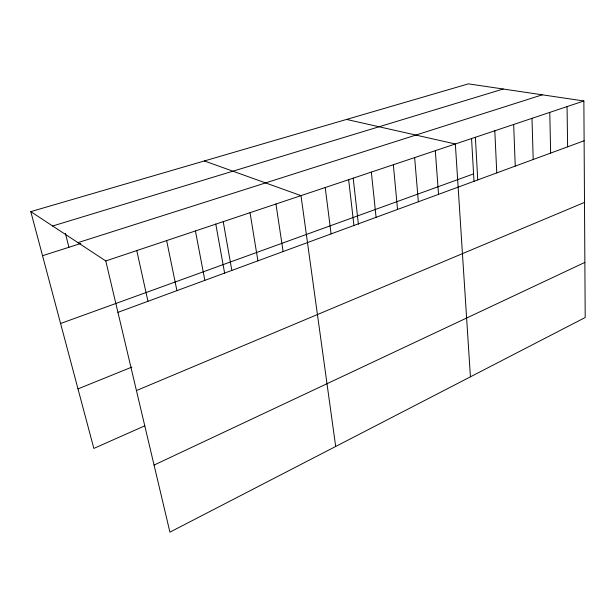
<?xml version="1.0" encoding="UTF-8"?>
<svg xmlns="http://www.w3.org/2000/svg" width="616" height="616" viewBox="0 0 616 616"><rect width="100%" height="100%" fill="white"/><g stroke="black" fill="none" stroke-linecap="round" stroke-linejoin="round"><path stroke-width="0.92" d="M154.062 465.072L584.861 262.408M144.822 425.81L93.848 448.425L30.8 211.627L468.422 83.853L583.868 100.978L585.2 317.51L169.924 532.147L105.783 260.953L30.8 211.627M136.436 390.559L584.492 202.402M77.993 388.889L131.893 367.09M117.941 312.343L584.114 140.764M60.584 323.508L473.573 173.889M105.783 260.953L583.868 100.978M77.955 242.642L542.319 94.818M42.535 255.709L80.796 243.489M52.645 225.995L503.218 89.02M346.554 119.435L455.34 143.982L470.424 376.83M204.381 160.945L300.993 195.634L335.681 446.469M65.404 233.379L68.915 247.285M136.775 250.581L147.963 301.293M166.643 240.587L176.915 290.637M195.434 230.954L204.851 280.357M215.754 223.993L224.624 273.134M223.215 221.66L231.832 270.424M250.034 212.682L257.904 260.83M275.953 204.011L283.106 251.551M325.217 187.526L331.085 233.895M348.656 179.679L353.93 225.479M353.184 178.109L358.404 224.286M371.348 172.087L376.076 217.333M393.339 164.734L397.536 209.432M414.645 157.604L418.341 201.779M435.304 150.689L438.538 194.34M471.556 138.554L474.012 181.566M475.375 137.283L477.739 179.911M494.81 130.777L496.765 172.911M513.667 124.471L515.245 166.112M531.985 118.341L533.202 159.498M549.772 112.389L550.65 153.076M567.059 106.606L567.613 146.831"/></g></svg>
